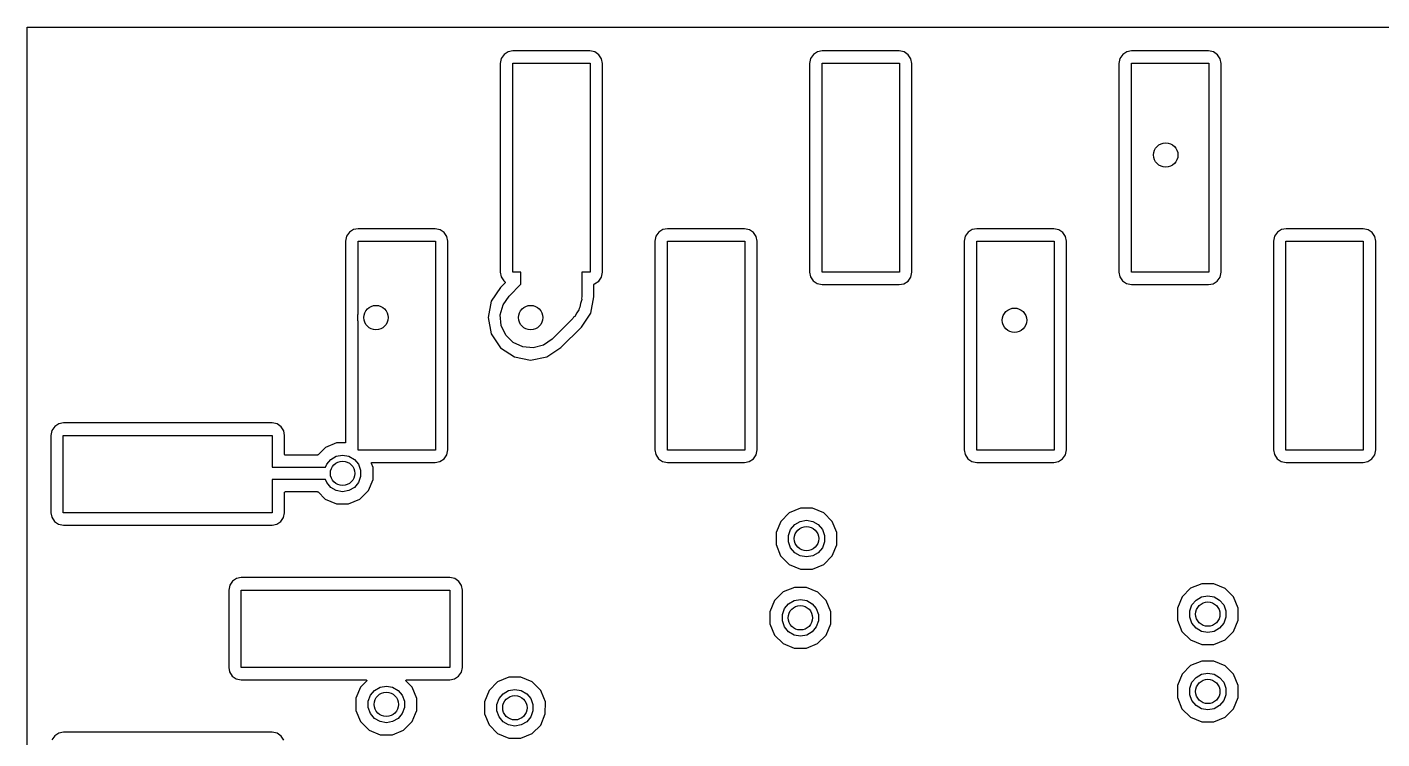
# Model space of a CAD drawing. Extents: x -2.5 to 32.5, y -2.5 to 32.5.
# Drawn here: x -2.5 to 19.75, y 20.81 to 32.5 of the extents above; entities that cross this region are included whole.
import ezdxf

# ---------------------------------------------------------------- set-up
doc = ezdxf.new("R2010")
doc.units = 0
doc.header["$MEASUREMENT"] = 0
doc.layers.add('BLACK', color=7, linetype='CONTINUOUS')

msp = doc.modelspace()

# ---------------------------------------------------------------- linework, layer by layer
at = {"layer": 'Black'}
for p, q in [((-2.5, 32.4873), (-2.49981, 32.4884)), ((-2.5, 25.795), (-2.5, 32.4873)), ((-2.49981, 32.4895), (-2.49943, 32.4905)), ((-2.49981, 32.4884), (-2.49981, 32.4895)), ((-2.49943, 32.4905), (-2.49923, 32.4916)), ((-2.49923, 32.4916), (-2.49868, 32.4926)), ((-2.49868, 32.4926), (-2.4983, 32.4936)), ((-2.4983, 32.4936), (-2.49758, 32.4945)), ((-2.49758, 32.4945), (-2.49703, 32.4955)), ((-2.49703, 32.4955), (-2.49618, 32.4962)), ((-2.49618, 32.4962), (-2.49546, 32.497)), ((-2.49546, 32.497), (-2.4945, 32.4976)), ((-2.4945, 32.4976), (-2.49365, 32.4983)), ((-2.49365, 32.4983), (-2.4926, 32.4987)), ((-2.4926, 32.4987), (-2.49164, 32.4992)), ((-2.49164, 32.4992), (-2.49055, 32.4994)), ((-2.49055, 32.4994), (-2.4895, 32.4998)), ((-2.4895, 32.4998), (-2.48839, 32.4998)), ((-2.48839, 32.4998), (-2.4873, 32.5)), ((-2.4873, 32.5), (32.4873, 32.5)), ((5.33282, 32.0512), (5.28715, 31.9843)), ((5.40096, 32.095), (5.33282, 32.0512)), ((5.47618, 32.1092), (5.40096, 32.095)), ((6.74373, 32.1092), (5.47618, 32.1092)), ((6.82433, 32.0928), (6.74373, 32.1092)), ((6.89116, 32.0472), (6.82433, 32.0928)), ((6.93501, 31.979), (6.89116, 32.0472)), ((10.4128, 32.0512), (10.3672, 31.9843)), ((10.481, 32.095), (10.4128, 32.0512)), ((10.5562, 32.1092), (10.481, 32.095)), ((11.8237, 32.1092), (10.5562, 32.1092)), ((11.9043, 32.0928), (11.8237, 32.1092)), ((11.9712, 32.0472), (11.9043, 32.0928)), ((12.015, 31.979), (11.9712, 32.0472)), ((15.4928, 32.0512), (15.4472, 31.9843)), ((15.561, 32.095), (15.4928, 32.0512)), ((15.6362, 32.1092), (15.561, 32.095)), ((16.9037, 32.1092), (15.6362, 32.1092)), ((16.9843, 32.0928), (16.9037, 32.1092)), ((17.0512, 32.0472), (16.9843, 32.0928)), ((17.095, 31.979), (17.0512, 32.0472)), ((5.28715, 31.9843), (5.27083, 31.9037)), ((5.27083, 31.9037), (5.27083, 28.4762)), ((5.475, 28.475), (5.475, 31.905)), ((5.475, 31.905), (6.745, 31.905)), ((6.745, 31.905), (6.745, 28.475)), ((6.94917, 31.9038), (6.93501, 31.979)), ((6.94917, 28.985), (6.94917, 31.9038)), ((10.3672, 31.9843), (10.3508, 31.9037)), ((10.3508, 31.9037), (10.3508, 28.4762)), ((10.555, 28.475), (10.555, 31.905)), ((10.555, 31.905), (11.825, 31.905)), ((11.825, 31.905), (11.825, 28.475)), ((12.0292, 31.9038), (12.015, 31.979)), ((12.0292, 28.985), (12.0292, 31.9038)), ((15.4472, 31.9843), (15.4308, 31.9037)), ((15.4308, 31.9037), (15.4308, 28.4762)), ((15.635, 28.475), (15.635, 31.905)), ((15.635, 31.905), (16.905, 31.905)), ((16.905, 31.905), (16.905, 28.475)), ((17.1092, 31.9038), (17.095, 31.979)), ((17.1092, 28.985), (17.1092, 31.9038)), ((2.86096, 29.175), (2.79282, 29.1312)), ((2.93618, 29.1892), (2.86096, 29.175)), ((4.20373, 29.1892), (2.93618, 29.1892)), ((4.28433, 29.1728), (4.20373, 29.1892)), ((4.35116, 29.1272), (4.28433, 29.1728)), ((7.94096, 29.175), (7.87282, 29.1312)), ((8.01618, 29.1892), (7.94096, 29.175)), ((9.28373, 29.1892), (8.01618, 29.1892)), ((9.36433, 29.1728), (9.28373, 29.1892)), ((9.43116, 29.1272), (9.36433, 29.1728)), ((13.021, 29.175), (12.9528, 29.1312)), ((13.0962, 29.1892), (13.021, 29.175)), ((14.3637, 29.1892), (13.0962, 29.1892)), ((14.4443, 29.1728), (14.3637, 29.1892)), ((14.5112, 29.1272), (14.4443, 29.1728)), ((18.101, 29.175), (18.0328, 29.1312)), ((18.1762, 29.1892), (18.101, 29.175)), ((19.4437, 29.1892), (18.1762, 29.1892)), ((19.5243, 29.1728), (19.4437, 29.1892)), ((19.5912, 29.1272), (19.5243, 29.1728)), ((2.74715, 29.0643), (2.73083, 28.9837)), ((2.73083, 28.9837), (2.73083, 27.8342)), ((2.79282, 29.1312), (2.74715, 29.0643)), ((2.935, 27.7866), (2.935, 28.985)), ((2.935, 28.985), (4.205, 28.985)), ((4.205, 28.985), (4.205, 25.555)), ((4.39501, 29.059), (4.35116, 29.1272)), ((4.40917, 28.9838), (4.39501, 29.059)), ((4.40917, 27.73), (4.40917, 28.9838)), ((6.94917, 28.4763), (6.94917, 28.985)), ((7.82715, 29.0643), (7.81083, 28.9837)), ((7.81083, 28.9837), (7.81083, 25.5562)), ((7.87282, 29.1312), (7.82715, 29.0643)), ((8.015, 25.555), (8.015, 28.985)), ((8.015, 28.985), (9.285, 28.985)), ((9.285, 28.985), (9.285, 25.555)), ((9.47501, 29.059), (9.43116, 29.1272)), ((9.48917, 28.9838), (9.47501, 29.059)), ((9.48917, 25.5563), (9.48917, 28.9838)), ((12.0292, 28.4763), (12.0292, 28.985)), ((12.9072, 29.0643), (12.8908, 28.9837)), ((12.8908, 28.9837), (12.8908, 25.5562)), ((12.9528, 29.1312), (12.9072, 29.0643)), ((13.095, 25.555), (13.095, 28.985)), ((13.095, 28.985), (14.365, 28.985)), ((14.365, 28.985), (14.365, 25.555)), ((14.555, 29.059), (14.5112, 29.1272)), ((14.5692, 28.9838), (14.555, 29.059)), ((14.5692, 25.5563), (14.5692, 28.9838)), ((17.1092, 28.4763), (17.1092, 28.985)), ((17.9872, 29.0643), (17.9708, 28.9837)), ((17.9708, 28.9837), (17.9708, 25.5562)), ((18.0328, 29.1312), (17.9872, 29.0643)), ((18.175, 25.555), (18.175, 28.985)), ((18.175, 28.985), (19.445, 28.985)), ((19.445, 28.985), (19.445, 25.555)), ((19.635, 29.059), (19.5912, 29.1272)), ((19.6492, 28.9838), (19.635, 29.059)), ((19.6492, 25.5563), (19.6492, 28.9838)), ((5.27083, 28.4762), (5.28499, 28.401)), ((5.35011, 28.3001), (5.27591, 28.2259)), ((5.28499, 28.401), (5.32884, 28.3328)), ((5.32884, 28.3328), (5.34829, 28.3195)), ((5.34829, 28.3195), (5.34835, 28.3195)), ((5.34835, 28.3195), (5.34841, 28.3194)), ((5.34841, 28.3194), (5.34992, 28.3179)), ((5.34992, 28.3179), (5.35145, 28.3164)), ((5.35015, 28.3001), (5.35011, 28.3001)), ((5.35021, 28.3002), (5.35015, 28.3001)), ((5.35146, 28.302), (5.35021, 28.3002)), ((5.35145, 28.3164), (5.35148, 28.3164)), ((5.35264, 28.3037), (5.35146, 28.302)), ((5.35148, 28.3164), (5.35153, 28.3163)), ((5.35153, 28.3163), (5.35243, 28.3144)), ((5.35243, 28.3144), (5.35336, 28.3125)), ((5.35266, 28.3037), (5.35264, 28.3037)), ((5.3527, 28.3038), (5.35266, 28.3037)), ((5.35324, 28.3059), (5.3527, 28.3038)), ((5.35378, 28.3079), (5.35324, 28.3059)), ((5.35336, 28.3125), (5.35337, 28.3124)), ((5.35337, 28.3124), (5.3534, 28.3123)), ((5.3534, 28.3123), (5.35358, 28.3102)), ((5.35358, 28.3102), (5.35379, 28.3081)), ((5.35379, 28.3081), (5.35377, 28.308)), ((5.35377, 28.308), (5.35378, 28.3079)), ((5.41645, 28.0836), (5.61, 28.2771)), ((5.61, 28.475), (5.475, 28.475)), ((5.61, 28.2771), (5.61, 28.475)), ((6.745, 28.475), (6.61, 28.475)), ((6.61, 28.475), (6.61, 28.07)), ((6.81, 28.2728), (6.81037, 28.2748)), ((6.81, 28.0712), (6.81, 28.2728)), ((6.81037, 28.2748), (6.81072, 28.277)), ((6.81072, 28.277), (6.81075, 28.277)), ((6.81075, 28.277), (6.81077, 28.2771)), ((6.81077, 28.2771), (6.81184, 28.279)), ((6.81184, 28.279), (6.81288, 28.2808)), ((6.81288, 28.2808), (6.81293, 28.2809)), ((6.81293, 28.2809), (6.81297, 28.2809)), ((6.81297, 28.2809), (6.8146, 28.2823)), ((6.8146, 28.2823), (6.81622, 28.2837)), ((6.81622, 28.2837), (6.81629, 28.2837)), ((6.81629, 28.2837), (6.81635, 28.2838)), ((6.81635, 28.2838), (6.81812, 28.2844)), ((6.81812, 28.2844), (6.88718, 28.3288)), ((6.88718, 28.3288), (6.93284, 28.3957)), ((6.93284, 28.3957), (6.94917, 28.4763)), ((10.3508, 28.4762), (10.365, 28.401)), ((10.365, 28.401), (10.4088, 28.3328)), ((10.4088, 28.3328), (10.4757, 28.2872)), ((10.4757, 28.2872), (10.5563, 28.2708)), ((11.825, 28.475), (10.555, 28.475)), ((10.5563, 28.2708), (11.8238, 28.2708)), ((11.8238, 28.2708), (11.899, 28.285)), ((11.899, 28.285), (11.9672, 28.3288)), ((11.9672, 28.3288), (12.0128, 28.3957)), ((12.0128, 28.3957), (12.0292, 28.4763)), ((15.4308, 28.4762), (15.445, 28.401)), ((15.445, 28.401), (15.4888, 28.3328)), ((15.4888, 28.3328), (15.5557, 28.2872)), ((15.5557, 28.2872), (15.6363, 28.2708)), ((16.905, 28.475), (15.635, 28.475)), ((15.6363, 28.2708), (16.9038, 28.2708)), ((16.9038, 28.2708), (16.979, 28.285)), ((16.979, 28.285), (17.0472, 28.3288)), ((17.0472, 28.3288), (17.0928, 28.3957)), ((17.0928, 28.3957), (17.1092, 28.4763)), ((5.27591, 28.2259), (5.12351, 27.9978)), ((5.31685, 27.9413), (5.41645, 28.0836)), ((6.61, 28.07), (6.60618, 28.0483)), ((6.60618, 28.0483), (6.6081, 28.0264)), ((6.75649, 27.8022), (6.81, 28.0712)), ((2.73009, 27.83), (2.72991, 27.6309)), ((2.7304, 27.8318), (2.73009, 27.83)), ((2.73082, 27.8337), (2.7304, 27.8318)), ((2.73083, 27.8342), (2.73078, 27.8339)), ((2.73078, 27.8339), (2.73082, 27.8337)), ((5.12351, 27.9978), (5.07025, 27.73)), ((5.2719, 27.7736), (5.31685, 27.9413)), ((6.56315, 27.8587), (6.52568, 27.8052)), ((6.56885, 27.8799), (6.56315, 27.8587)), ((6.57985, 27.899), (6.56885, 27.8799)), ((6.59119, 27.9633), (6.57985, 27.899)), ((6.6081, 28.0264), (6.59119, 27.9633)), ((2.72991, 27.6309), (2.72993, 27.6308)), ((2.72993, 27.6308), (2.73007, 27.6306)), ((2.73007, 27.6306), (2.7304, 27.6287)), ((2.7304, 27.6287), (2.73082, 27.6268)), ((2.73082, 27.6268), (2.73079, 27.6265)), ((2.73079, 27.6265), (2.73083, 27.6262)), ((2.73083, 27.6262), (2.73083, 25.6841)), ((2.93343, 27.7823), (2.935, 27.7866)), ((2.93343, 27.6777), (2.93343, 27.7823)), ((2.935, 27.6734), (2.93343, 27.6777)), ((2.935, 25.555), (2.935, 27.6734)), ((4.40917, 25.5563), (4.40917, 27.73)), ((5.07025, 27.73), (5.12351, 27.4622)), ((5.28704, 27.6006), (5.2719, 27.7736)), ((5.36042, 27.4432), (5.28704, 27.6006)), ((6.46355, 27.7164), (6.12355, 27.3764)), ((6.47617, 27.7345), (6.46355, 27.7164)), ((6.49302, 27.7486), (6.47617, 27.7345)), ((6.52568, 27.8052), (6.49302, 27.7486)), ((6.60409, 27.5741), (6.75649, 27.8022)), ((5.12351, 27.4622), (5.2752, 27.2352)), ((5.48321, 27.3204), (5.36042, 27.4432)), ((6.12355, 27.3764), (5.98131, 27.2768)), ((6.26586, 27.2359), (6.60409, 27.5741)), ((5.2752, 27.2352), (5.50222, 27.0835)), ((5.64059, 27.247), (5.48321, 27.3204)), ((5.81358, 27.2319), (5.64059, 27.247)), ((5.98131, 27.2768), (5.81358, 27.2319)), ((6.03778, 27.0835), (6.26586, 27.2359)), ((5.50222, 27.0835), (5.77, 27.0302)), ((5.77, 27.0302), (6.03778, 27.0835)), ((-2.09285, 25.8743), (-2.10917, 25.7937)), ((-2.04718, 25.9412), (-2.09285, 25.8743)), ((-1.97904, 25.985), (-2.04718, 25.9412)), ((-1.90382, 25.9992), (-1.97904, 25.985)), ((1.52373, 25.9992), (-1.90382, 25.9992)), ((1.60433, 25.9828), (1.52373, 25.9992)), ((1.67116, 25.9372), (1.60433, 25.9828)), ((1.71501, 25.869), (1.67116, 25.9372)), ((1.72917, 25.7938), (1.71501, 25.869)), ((-2.5, 23.9985), (-2.5, 25.795)), ((-2.10917, 25.7937), (-2.10917, 24.5262)), ((-1.905, 24.525), (-1.905, 25.795)), ((-1.905, 25.795), (1.525, 25.795)), ((1.525, 25.795), (1.525, 25.2714)), ((1.72917, 25.4841), (1.72917, 25.7938)), ((2.39823, 25.5956), (2.2776, 25.4751)), ((2.58206, 25.6715), (2.39823, 25.5956)), ((2.71812, 25.6714), (2.58206, 25.6715)), ((2.71922, 25.6716), (2.71812, 25.6714)), ((2.72034, 25.6716), (2.71922, 25.6716)), ((2.72138, 25.672), (2.72034, 25.6716)), ((2.72247, 25.6722), (2.72138, 25.672)), ((2.72343, 25.6727), (2.72247, 25.6722)), ((2.72448, 25.6731), (2.72343, 25.6727)), ((2.72533, 25.6738), (2.72448, 25.6731)), ((2.72629, 25.6744), (2.72533, 25.6738)), ((2.727, 25.6752), (2.72629, 25.6744)), ((2.72786, 25.6759), (2.727, 25.6752)), ((2.72842, 25.6769), (2.72786, 25.6759)), ((2.72913, 25.6777), (2.72842, 25.6769)), ((2.72951, 25.6788), (2.72913, 25.6777)), ((2.73007, 25.6797), (2.72951, 25.6788)), ((2.73026, 25.6808), (2.73007, 25.6797)), ((2.73064, 25.6819), (2.73026, 25.6808)), ((2.73083, 25.6841), (2.73064, 25.683)), ((2.73064, 25.683), (2.73064, 25.6819)), ((1.72936, 25.483), (1.72917, 25.4841)), ((1.72936, 25.4819), (1.72936, 25.483)), ((1.72974, 25.4809), (1.72936, 25.4819)), ((1.72993, 25.4798), (1.72974, 25.4809)), ((1.73049, 25.4788), (1.72993, 25.4798)), ((1.73087, 25.4778), (1.73049, 25.4788)), ((1.73158, 25.4769), (1.73087, 25.4778)), ((1.73214, 25.476), (1.73158, 25.4769)), ((1.73299, 25.4752), (1.73214, 25.476)), ((1.7337, 25.4744), (1.73299, 25.4752)), ((1.73466, 25.4738), (1.7337, 25.4744)), ((1.73552, 25.4731), (1.73466, 25.4738)), ((1.73656, 25.4727), (1.73552, 25.4731)), ((1.73752, 25.4722), (1.73656, 25.4727)), ((1.73862, 25.472), (1.73752, 25.4722)), ((1.73966, 25.4716), (1.73862, 25.472)), ((1.74077, 25.4716), (1.73966, 25.4716)), ((1.74187, 25.4714), (1.74077, 25.4716)), ((2.26863, 25.4714), (1.74187, 25.4714)), ((2.26917, 25.4715), (2.26863, 25.4714)), ((2.26973, 25.4715), (2.26917, 25.4715)), ((2.27134, 25.4719), (2.26973, 25.4715)), ((2.27297, 25.4722), (2.27134, 25.4719)), ((2.27345, 25.4725), (2.27297, 25.4722)), ((2.27399, 25.4726), (2.27345, 25.4725)), ((2.27535, 25.4736), (2.27399, 25.4726)), ((2.27679, 25.4744), (2.27535, 25.4736)), ((2.27715, 25.4748), (2.27679, 25.4744)), ((2.2776, 25.4751), (2.27715, 25.4748)), ((2.42028, 25.322), (2.48751, 25.4021)), ((2.48751, 25.4021), (2.57809, 25.4544)), ((2.57809, 25.4544), (2.68108, 25.4726)), ((2.68108, 25.4726), (2.78408, 25.4544)), ((2.78408, 25.4544), (2.87466, 25.4021)), ((2.87466, 25.4021), (2.94189, 25.322)), ((4.205, 25.555), (2.935, 25.555)), ((4.27904, 25.365), (4.34718, 25.4088)), ((4.34718, 25.4088), (4.39284, 25.4757)), ((4.39284, 25.4757), (4.40917, 25.5563)), ((7.81083, 25.5562), (7.82499, 25.481)), ((7.82499, 25.481), (7.86884, 25.4128)), ((7.86884, 25.4128), (7.93567, 25.3672)), ((7.93567, 25.3672), (8.01627, 25.3508)), ((9.285, 25.555), (8.015, 25.555)), ((9.35904, 25.365), (9.42718, 25.4088)), ((9.42718, 25.4088), (9.47284, 25.4757)), ((9.47284, 25.4757), (9.48917, 25.5563)), ((12.8908, 25.5562), (12.905, 25.481)), ((12.905, 25.481), (12.9488, 25.4128)), ((12.9488, 25.4128), (13.0157, 25.3672)), ((13.0157, 25.3672), (13.0963, 25.3508)), ((14.365, 25.555), (13.095, 25.555)), ((14.439, 25.365), (14.5072, 25.4088)), ((14.5072, 25.4088), (14.5528, 25.4757)), ((14.5528, 25.4757), (14.5692, 25.5563)), ((17.9708, 25.5562), (17.985, 25.481)), ((17.985, 25.481), (18.0288, 25.4128)), ((18.0288, 25.4128), (18.0957, 25.3672)), ((18.0957, 25.3672), (18.1763, 25.3508)), ((19.445, 25.555), (18.175, 25.555)), ((19.519, 25.365), (19.5872, 25.4088)), ((19.5872, 25.4088), (19.6328, 25.4757)), ((19.6328, 25.4757), (19.6492, 25.5563)), ((1.525, 25.2714), (2.40188, 25.2714)), ((2.40188, 25.2714), (2.42028, 25.322)), ((2.94189, 25.322), (2.97766, 25.2237)), ((2.97766, 25.2237), (2.97766, 25.1191)), ((3.15426, 25.3376), (3.15444, 25.339)), ((3.15444, 25.3368), (3.15426, 25.3376)), ((3.15444, 25.3403), (3.15473, 25.3411)), ((3.15444, 25.339), (3.15444, 25.3403)), ((3.15444, 25.3359), (3.15444, 25.3368)), ((3.15491, 25.3346), (3.15444, 25.3359)), ((3.15473, 25.3411), (3.15484, 25.342)), ((3.15484, 25.342), (3.15547, 25.3432)), ((3.15521, 25.3333), (3.15491, 25.3346)), ((3.18117, 25.2704), (3.15521, 25.3333)), ((3.15547, 25.3432), (3.15595, 25.3445)), ((3.15595, 25.3445), (3.15649, 25.3451)), ((3.15649, 25.3451), (3.15688, 25.3459)), ((3.15688, 25.3459), (3.1579, 25.3468)), ((3.1579, 25.3468), (3.15878, 25.3479)), ((3.15878, 25.3479), (3.15951, 25.3483)), ((3.15951, 25.3483), (3.16013, 25.3488)), ((3.16013, 25.3488), (3.1614, 25.3494)), ((3.1614, 25.3494), (3.1626, 25.3501)), ((3.1626, 25.3501), (3.16343, 25.3502)), ((3.16343, 25.3502), (3.16421, 25.3505)), ((3.16421, 25.3505), (3.16558, 25.3506)), ((3.16558, 25.3506), (3.16694, 25.3508)), ((3.16694, 25.3508), (4.20382, 25.3508)), ((3.181, 25.0715), (3.18117, 25.2704)), ((4.20382, 25.3508), (4.27904, 25.365)), ((8.01627, 25.3508), (9.28382, 25.3508)), ((9.28382, 25.3508), (9.35904, 25.365)), ((13.0963, 25.3508), (14.3638, 25.3508)), ((14.3638, 25.3508), (14.439, 25.365)), ((18.1763, 25.3508), (19.4438, 25.3508)), ((19.4438, 25.3508), (19.519, 25.365)), ((2.40188, 25.0714), (1.525, 25.0714)), ((1.525, 25.0714), (1.525, 24.525)), ((2.42028, 25.0209), (2.40188, 25.0714)), ((2.48751, 24.9407), (2.42028, 25.0209)), ((2.57809, 24.8884), (2.48751, 24.9407)), ((2.87466, 24.9407), (2.78408, 24.8884)), ((2.94189, 25.0209), (2.87466, 24.9407)), ((2.97766, 25.1191), (2.94189, 25.0209)), ((3.10472, 24.8878), (3.181, 25.0715)), ((1.72917, 24.8587), (1.72936, 24.8598)), ((1.72917, 24.5263), (1.72917, 24.8587)), ((1.72936, 24.8609), (1.72974, 24.862)), ((1.72936, 24.8598), (1.72936, 24.8609)), ((1.72974, 24.862), (1.72993, 24.8631)), ((1.72993, 24.8631), (1.73049, 24.864)), ((1.73049, 24.864), (1.73087, 24.8651)), ((1.73087, 24.8651), (1.73158, 24.8659)), ((1.73158, 24.8659), (1.73214, 24.8669)), ((1.73214, 24.8669), (1.73299, 24.8676)), ((1.73299, 24.8676), (1.7337, 24.8685)), ((1.7337, 24.8685), (1.73466, 24.869)), ((1.73466, 24.869), (1.73552, 24.8697)), ((1.73552, 24.8697), (1.73656, 24.8701)), ((1.73656, 24.8701), (1.73752, 24.8707)), ((1.73752, 24.8707), (1.73862, 24.8709)), ((1.73862, 24.8709), (1.73966, 24.8712)), ((1.73966, 24.8712), (1.74077, 24.8712)), ((1.74077, 24.8712), (1.74187, 24.8714)), ((1.74187, 24.8714), (2.2688, 24.8714)), ((2.2688, 24.8714), (2.26936, 24.8713)), ((2.26936, 24.8713), (2.26992, 24.8714)), ((2.26992, 24.8714), (2.27152, 24.8709)), ((2.27152, 24.8709), (2.27315, 24.8707)), ((2.27315, 24.8707), (2.27364, 24.8704)), ((2.27364, 24.8704), (2.27418, 24.8702)), ((2.27418, 24.8702), (2.27554, 24.8693)), ((2.27554, 24.8693), (2.27697, 24.8685)), ((2.27697, 24.8685), (2.27733, 24.868)), ((2.27733, 24.868), (2.27779, 24.8677)), ((2.27779, 24.8677), (2.39749, 24.7478)), ((2.39749, 24.7478), (2.58119, 24.6715)), ((2.68108, 24.8703), (2.57809, 24.8884)), ((2.78408, 24.8884), (2.68108, 24.8703)), ((2.7801, 24.6713), (2.96394, 24.7473)), ((2.96394, 24.7473), (3.10472, 24.8878)), ((-2.10917, 24.5262), (-2.09501, 24.451)), ((1.525, 24.525), (-1.905, 24.525)), ((1.71284, 24.4457), (1.72917, 24.5263)), ((2.58119, 24.6715), (2.7801, 24.6713)), ((10.0171, 24.5241), (9.87637, 24.3836)), ((10.201, 24.6001), (10.0171, 24.5241)), ((10.3999, 24.5999), (10.201, 24.6001)), ((10.5836, 24.5236), (10.3999, 24.5999)), ((10.7241, 24.3829), (10.5836, 24.5236)), ((-2.09501, 24.451), (-2.05116, 24.3828)), ((-2.05116, 24.3828), (-1.98433, 24.3372)), ((-1.98433, 24.3372), (-1.90373, 24.3208)), ((-1.90373, 24.3208), (1.52382, 24.3208)), ((1.52382, 24.3208), (1.59904, 24.335)), ((1.59904, 24.335), (1.66718, 24.3788)), ((1.66718, 24.3788), (1.71284, 24.4457)), ((9.87637, 24.3836), (9.80009, 24.1999)), ((10.0392, 24.2506), (10.1064, 24.3307)), ((10.1064, 24.3307), (10.197, 24.383)), ((10.197, 24.383), (10.3, 24.4011)), ((10.3, 24.4011), (10.403, 24.383)), ((10.403, 24.383), (10.4936, 24.3307)), ((10.4936, 24.3307), (10.5608, 24.2506)), ((10.8001, 24.199), (10.7241, 24.3829)), ((9.80009, 24.1999), (9.79991, 24.001)), ((10.0034, 24.1523), (10.0392, 24.2506)), ((10.0034, 24.0477), (10.0034, 24.1523)), ((10.0392, 23.9494), (10.0034, 24.0477)), ((10.5608, 24.2506), (10.5966, 24.1523)), ((10.5966, 24.0477), (10.5608, 23.9494)), ((10.5966, 24.1523), (10.5966, 24.0477)), ((10.7999, 24.0001), (10.8001, 24.199)), ((-2.5, 23.255), (-2.5, 23.9985)), ((9.79991, 24.001), (9.87587, 23.8171)), ((9.87587, 23.8171), (10.0164, 23.6764)), ((10.1064, 23.8693), (10.0392, 23.9494)), ((10.197, 23.817), (10.1064, 23.8693)), ((10.3, 23.7989), (10.197, 23.817)), ((10.403, 23.817), (10.3, 23.7989)), ((10.4936, 23.8693), (10.403, 23.817)), ((10.5608, 23.9494), (10.4936, 23.8693)), ((10.5829, 23.6759), (10.7236, 23.8164)), ((10.7236, 23.8164), (10.7999, 24.0001)), ((10.0164, 23.6764), (10.2001, 23.6001)), ((10.2001, 23.6001), (10.399, 23.5999)), ((10.399, 23.5999), (10.5829, 23.6759)), ((0.87282, 23.4012), (0.82715, 23.3343)), ((0.94096, 23.445), (0.87282, 23.4012)), ((1.01618, 23.4592), (0.94096, 23.445)), ((4.44373, 23.4592), (1.01618, 23.4592)), ((4.52433, 23.4428), (4.44373, 23.4592)), ((4.59116, 23.3972), (4.52433, 23.4428)), ((4.63501, 23.329), (4.59116, 23.3972)), ((-2.5, 20.715), (-2.5, 23.255)), ((0.82715, 23.3343), (0.81083, 23.2537)), ((0.81083, 23.2537), (0.81083, 21.9862)), ((1.015, 21.985), (1.015, 23.255)), ((1.015, 23.255), (4.445, 23.255)), ((4.445, 23.255), (4.445, 21.985)), ((4.64917, 23.2538), (4.63501, 23.329)), ((4.64917, 22.6985), (4.64917, 23.2538)), ((9.91714, 23.2241), (9.77637, 23.0836)), ((10.101, 23.3001), (9.91714, 23.2241)), ((10.2999, 23.2999), (10.101, 23.3001)), ((10.4836, 23.2236), (10.2999, 23.2999)), ((10.6241, 23.0829), (10.4836, 23.2236)), ((16.4674, 23.1436), (16.3911, 22.9599)), ((16.6081, 23.2841), (16.4674, 23.1436)), ((16.792, 23.3601), (16.6081, 23.2841)), ((16.6974, 23.0907), (16.788, 23.143)), ((16.788, 23.143), (16.891, 23.1611)), ((16.9909, 23.3599), (16.792, 23.3601)), ((16.891, 23.1611), (16.994, 23.143)), ((17.1746, 23.2836), (16.9909, 23.3599)), ((16.994, 23.143), (17.0846, 23.0907)), ((17.3151, 23.1429), (17.1746, 23.2836)), ((17.3911, 22.959), (17.3151, 23.1429)), ((9.77637, 23.0836), (9.70009, 22.8999)), ((9.90343, 22.8523), (9.9392, 22.9506)), ((9.9392, 22.9506), (10.0064, 23.0307)), ((10.0064, 23.0307), (10.097, 23.083)), ((10.097, 23.083), (10.2, 23.1011)), ((10.2, 23.1011), (10.303, 23.083)), ((10.303, 23.083), (10.3936, 23.0307)), ((10.3936, 23.0307), (10.4608, 22.9506)), ((10.4608, 22.9506), (10.4966, 22.8523)), ((10.7001, 22.899), (10.6241, 23.0829)), ((16.3911, 22.9599), (16.3909, 22.761)), ((16.5944, 22.9123), (16.6302, 23.0106)), ((16.6302, 23.0106), (16.6974, 23.0907)), ((17.0846, 23.0907), (17.1518, 23.0106)), ((17.1518, 23.0106), (17.1876, 22.9123)), ((17.3909, 22.7601), (17.3911, 22.959)), ((4.64917, 21.9863), (4.64917, 22.6985)), ((9.70009, 22.8999), (9.69991, 22.701)), ((9.69991, 22.701), (9.77587, 22.5171)), ((9.90343, 22.7477), (9.90343, 22.8523)), ((9.9392, 22.6494), (9.90343, 22.7477)), ((10.4966, 22.7477), (10.4608, 22.6494)), ((10.4966, 22.8523), (10.4966, 22.7477)), ((10.6236, 22.5164), (10.6999, 22.7001)), ((10.6999, 22.7001), (10.7, 22.7585)), ((10.7, 22.7585), (10.7001, 22.899)), ((16.3909, 22.761), (16.4669, 22.5771)), ((16.5944, 22.8077), (16.5944, 22.9123)), ((16.6302, 22.7094), (16.5944, 22.8077)), ((16.6974, 22.6293), (16.6302, 22.7094)), ((17.1518, 22.7094), (17.0846, 22.6293)), ((17.1876, 22.8077), (17.1518, 22.7094)), ((17.1876, 22.9123), (17.1876, 22.8077)), ((17.3146, 22.5764), (17.3909, 22.7601)), ((9.77587, 22.5171), (9.9164, 22.3764)), ((10.0064, 22.5693), (9.9392, 22.6494)), ((10.097, 22.517), (10.0064, 22.5693)), ((10.2, 22.4989), (10.097, 22.517)), ((10.303, 22.517), (10.2, 22.4989)), ((10.3936, 22.5693), (10.303, 22.517)), ((10.4608, 22.6494), (10.3936, 22.5693)), ((10.4829, 22.3759), (10.6236, 22.5164)), ((16.4669, 22.5771), (16.6074, 22.4364)), ((16.788, 22.577), (16.6974, 22.6293)), ((16.891, 22.5589), (16.788, 22.577)), ((16.994, 22.577), (16.891, 22.5589)), ((17.0846, 22.6293), (16.994, 22.577)), ((17.1739, 22.4359), (17.3146, 22.5764)), ((9.9164, 22.3764), (10.1001, 22.3001)), ((10.1001, 22.3001), (10.299, 22.2999)), ((10.299, 22.2999), (10.4829, 22.3759)), ((16.6074, 22.4364), (16.7911, 22.3601)), ((16.7911, 22.3601), (16.99, 22.3599)), ((16.99, 22.3599), (17.1739, 22.4359)), ((16.792, 22.0901), (16.6081, 22.0141)), ((16.9909, 22.0899), (16.792, 22.0901)), ((17.1746, 22.0136), (16.9909, 22.0899)), ((0.81083, 21.9862), (0.82499, 21.911)), ((0.82499, 21.911), (0.86884, 21.8428)), ((0.86884, 21.8428), (0.93567, 21.7972)), ((4.445, 21.985), (1.015, 21.985)), ((4.51904, 21.795), (4.58718, 21.8388)), ((4.58718, 21.8388), (4.63284, 21.9057)), ((4.63284, 21.9057), (4.64917, 21.9863)), ((5.41199, 21.8227), (5.22815, 21.7468)), ((5.6109, 21.8226), (5.41199, 21.8227)), ((5.7946, 21.7463), (5.6109, 21.8226)), ((16.4674, 21.8736), (16.3911, 21.6899)), ((16.6081, 22.0141), (16.4674, 21.8736)), ((16.6302, 21.7406), (16.6974, 21.8207)), ((16.6974, 21.8207), (16.788, 21.873)), ((16.788, 21.873), (16.891, 21.8911)), ((16.891, 21.8911), (16.994, 21.873)), ((16.994, 21.873), (17.0846, 21.8207)), ((17.0846, 21.8207), (17.1518, 21.7406)), ((17.3151, 21.8729), (17.1746, 22.0136)), ((17.3911, 21.689), (17.3151, 21.8729)), ((0.93567, 21.7972), (1.01627, 21.7808)), ((1.01627, 21.7808), (3.0651, 21.7808)), ((2.97637, 21.6616), (2.90009, 21.4779)), ((3.07408, 21.7591), (2.97637, 21.6616)), ((3.0651, 21.7808), (3.06674, 21.7805)), ((3.06674, 21.7805), (3.0684, 21.7804)), ((3.0684, 21.7804), (3.0689, 21.7802)), ((3.0689, 21.7802), (3.06945, 21.7801)), ((3.06945, 21.7801), (3.07089, 21.7792)), ((3.07089, 21.7792), (3.0724, 21.7785)), ((3.0724, 21.7785), (3.07278, 21.7781)), ((3.07278, 21.7781), (3.07327, 21.7779)), ((3.07327, 21.7779), (3.07434, 21.7766)), ((3.07503, 21.7605), (3.07408, 21.7591)), ((3.07434, 21.7766), (3.07551, 21.7754)), ((3.0761, 21.7618), (3.07503, 21.7605)), ((3.07551, 21.7754), (3.07574, 21.7749)), ((3.07574, 21.7749), (3.0761, 21.7745)), ((3.0761, 21.7745), (3.07667, 21.7729)), ((3.07629, 21.7623), (3.0761, 21.7618)), ((3.07661, 21.7628), (3.07629, 21.7623)), ((3.07704, 21.7644), (3.07661, 21.7628)), ((3.07667, 21.7729), (3.07737, 21.7714)), ((3.07761, 21.7659), (3.07704, 21.7644)), ((3.07737, 21.7714), (3.07742, 21.7709)), ((3.07742, 21.7709), (3.07761, 21.7703)), ((3.07761, 21.7703), (3.07761, 21.7687)), ((3.07761, 21.7687), (3.07775, 21.767)), ((3.07775, 21.767), (3.07761, 21.7665)), ((3.07761, 21.7665), (3.07761, 21.7659)), ((3.1392, 21.5286), (3.20643, 21.6087)), ((3.20643, 21.6087), (3.297, 21.661)), ((3.297, 21.661), (3.4, 21.6792)), ((3.4, 21.6792), (3.503, 21.661)), ((3.503, 21.661), (3.59357, 21.6087)), ((3.59357, 21.6087), (3.6608, 21.5286)), ((3.72234, 21.767), (3.72248, 21.7687)), ((3.72248, 21.7665), (3.72234, 21.767)), ((3.72248, 21.7703), (3.72268, 21.7709)), ((3.72248, 21.7687), (3.72248, 21.7703)), ((3.72248, 21.7659), (3.72248, 21.7665)), ((3.72305, 21.7644), (3.72248, 21.7659)), ((3.72268, 21.7709), (3.72273, 21.7714)), ((3.72273, 21.7714), (3.72343, 21.7729)), ((3.72348, 21.7628), (3.72305, 21.7644)), ((3.72343, 21.7729), (3.72399, 21.7745)), ((3.7238, 21.7623), (3.72348, 21.7628)), ((3.72399, 21.7618), (3.7238, 21.7623)), ((3.72399, 21.7745), (3.72436, 21.7749)), ((3.72506, 21.7605), (3.72399, 21.7618)), ((3.72436, 21.7749), (3.72459, 21.7754)), ((3.72459, 21.7754), (3.72577, 21.7766)), ((3.726, 21.7592), (3.72506, 21.7605)), ((3.72577, 21.7766), (3.72683, 21.7779)), ((3.82412, 21.6609), (3.726, 21.7592)), ((3.72683, 21.7779), (3.72732, 21.7781)), ((3.72732, 21.7781), (3.72772, 21.7785)), ((3.72772, 21.7785), (3.72921, 21.7792)), ((3.72921, 21.7792), (3.73065, 21.7801)), ((3.73065, 21.7801), (3.7312, 21.7802)), ((3.7312, 21.7802), (3.73171, 21.7804)), ((3.73171, 21.7804), (3.73336, 21.7805)), ((3.73336, 21.7805), (3.73499, 21.7808)), ((3.73499, 21.7808), (4.44382, 21.7808)), ((3.90009, 21.477), (3.82412, 21.6609)), ((4.44382, 21.7808), (4.51904, 21.795)), ((5.08738, 21.6062), (5.0111, 21.4225)), ((5.22815, 21.7468), (5.08738, 21.6062)), ((5.31743, 21.5533), (5.40801, 21.6056)), ((5.40801, 21.6056), (5.51101, 21.6238)), ((5.51101, 21.6238), (5.61401, 21.6056)), ((5.61401, 21.6056), (5.70458, 21.5533)), ((5.93513, 21.6055), (5.7946, 21.7463)), ((5.98549, 21.4836), (5.93513, 21.6055)), ((16.3911, 21.6899), (16.3909, 21.491)), ((16.5944, 21.6423), (16.6302, 21.7406)), ((16.5944, 21.5377), (16.5944, 21.6423)), ((17.1518, 21.7406), (17.1876, 21.6423)), ((17.1876, 21.6423), (17.1876, 21.5377)), ((17.3909, 21.4901), (17.3911, 21.689)), ((2.90009, 21.4779), (2.89991, 21.279)), ((3.10343, 21.4303), (3.1392, 21.5286)), ((3.10343, 21.3257), (3.10343, 21.4303)), ((3.6608, 21.5286), (3.69657, 21.4303)), ((3.69657, 21.4303), (3.69657, 21.3257)), ((3.89991, 21.2781), (3.90009, 21.477)), ((5.0111, 21.4225), (5.01092, 21.2236)), ((5.21444, 21.3749), (5.25021, 21.4732)), ((5.21444, 21.2703), (5.21444, 21.3749)), ((5.25021, 21.4732), (5.31743, 21.5533)), ((5.70458, 21.5533), (5.77181, 21.4732)), ((5.77181, 21.4732), (5.80758, 21.3749)), ((5.80758, 21.3749), (5.80758, 21.2703)), ((6.01109, 21.4217), (5.98549, 21.4836)), ((5.98549, 21.4836), (5.98549, 21.4836)), ((6.01092, 21.2227), (6.01109, 21.4217)), ((16.3909, 21.491), (16.4669, 21.3071)), ((16.6302, 21.4394), (16.5944, 21.5377)), ((16.6974, 21.3593), (16.6302, 21.4394)), ((17.1518, 21.4394), (17.0846, 21.3593)), ((17.1876, 21.5377), (17.1518, 21.4394)), ((17.3146, 21.3064), (17.3909, 21.4901)), ((2.89991, 21.279), (2.97587, 21.0952)), ((3.1392, 21.2274), (3.10343, 21.3257)), ((3.20643, 21.1473), (3.1392, 21.2274)), ((3.297, 21.095), (3.20643, 21.1473)), ((3.59357, 21.1473), (3.503, 21.095)), ((3.6608, 21.2274), (3.59357, 21.1473)), ((3.69657, 21.3257), (3.6608, 21.2274)), ((3.82363, 21.0944), (3.87826, 21.226)), ((3.87826, 21.226), (3.89991, 21.2781)), ((5.01092, 21.2236), (5.08688, 21.0398)), ((5.25021, 21.1721), (5.21444, 21.2703)), ((5.31743, 21.0919), (5.25021, 21.1721)), ((5.77181, 21.1721), (5.70458, 21.0919)), ((5.80758, 21.2703), (5.77181, 21.1721)), ((5.93464, 21.039), (6.01092, 21.2227)), ((16.4669, 21.3071), (16.6074, 21.1664)), ((16.6074, 21.1664), (16.7911, 21.0901)), ((16.788, 21.307), (16.6974, 21.3593)), ((16.891, 21.2889), (16.788, 21.307)), ((16.994, 21.307), (16.891, 21.2889)), ((16.99, 21.0899), (17.1739, 21.1659)), ((17.0846, 21.3593), (16.994, 21.307)), ((17.1739, 21.1659), (17.3146, 21.3064)), ((-1.90382, 20.9192), (-1.97904, 20.905)), ((1.52373, 20.9192), (-1.90382, 20.9192)), ((1.60433, 20.9028), (1.52373, 20.9192)), ((2.97587, 21.0952), (3.1164, 20.9544)), ((3.1164, 20.9544), (3.30011, 20.8781)), ((3.4, 21.0769), (3.297, 21.095)), ((3.503, 21.095), (3.4, 21.0769)), ((3.49902, 20.8779), (3.68286, 20.9539)), ((3.68286, 20.9539), (3.82363, 21.0944)), ((5.08688, 21.0398), (5.22741, 20.899)), ((5.40801, 21.0397), (5.31743, 21.0919)), ((5.51101, 21.0215), (5.40801, 21.0397)), ((5.61401, 21.0397), (5.51101, 21.0215)), ((5.70458, 21.0919), (5.61401, 21.0397)), ((5.79387, 20.8985), (5.93464, 21.039)), ((16.7911, 21.0901), (16.99, 21.0899)), ((-2.04718, 20.8612), (-2.09285, 20.7943)), ((-1.97904, 20.905), (-2.04718, 20.8612)), ((1.67116, 20.8572), (1.60433, 20.9028)), ((1.71501, 20.789), (1.67116, 20.8572)), ((3.30011, 20.8781), (3.49902, 20.8779)), ((5.22741, 20.899), (5.41111, 20.8227)), ((5.41111, 20.8227), (5.61003, 20.8226)), ((5.61003, 20.8226), (5.79387, 20.8985))]:
    msp.add_line(p, q, dxfattribs=at)
for centre in [(16.2, 30.4), (3.23, 27.73), (5.77, 27.73), (13.716, 27.686), (2.68108, 25.1714), (10.3, 24.1), (10.2, 22.8), (16.891, 22.86), (16.891, 21.59), (3.4, 21.378), (5.51101, 21.3226)]:
    msp.add_circle(centre, 0.2, dxfattribs=at)

doc.saveas('drawing.dxf')
